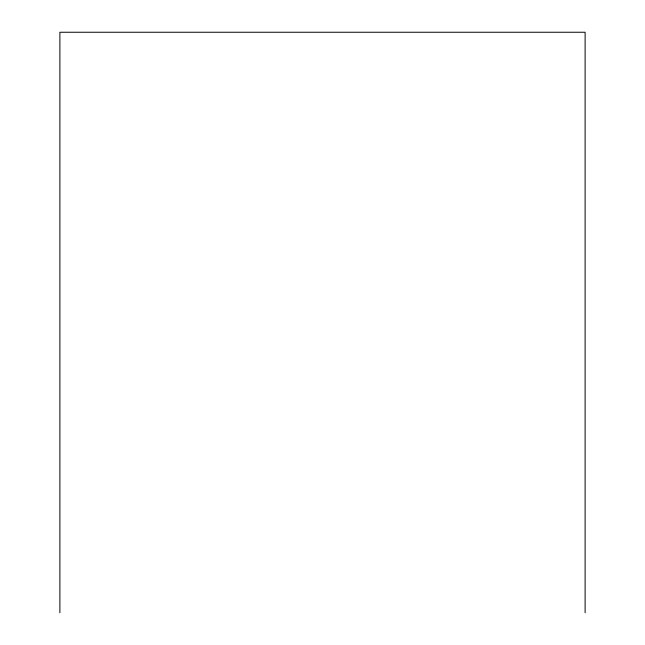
<?xml version="1.0" encoding="UTF-8"?>
<svg xmlns="http://www.w3.org/2000/svg" width="645" height="645" viewBox="0 0 645 645"><rect width="100%" height="100%" fill="white"/><g stroke="black" fill="none" stroke-linecap="round" stroke-linejoin="round"><path stroke-width="0.97" d="M585.112 612.75L585.112 32.25L59.888 32.25L59.888 612.75"/></g></svg>
